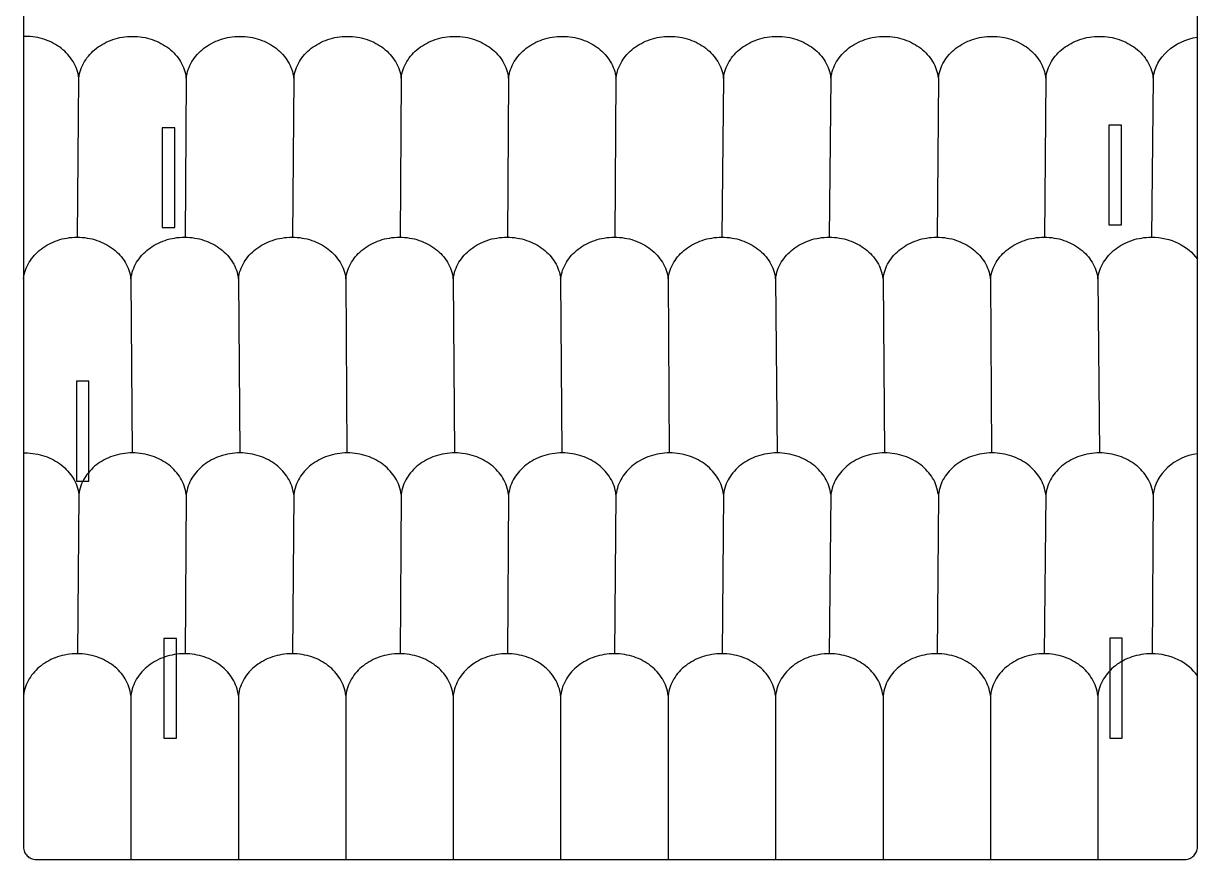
# Model space of a CAD drawing. Extents: x -399 to 499, y -399 to 499.
# Drawn here: x -70.4 to 118, y -83.8 to 50.3 of the extents above; entities that cross this region are included whole.
import ezdxf

# ---------------------------------------------------------------- set-up
doc = ezdxf.new("R2010")
doc.units = 0
doc.layers.add('DEFAULT_LAYER', color=1, linetype='CONTINUOUS')

msp = doc.modelspace()

# ---------------------------------------------------------------- linework, layer by layer
at = {"layer": 'DEFAULT_LAYER'}
for points in [[(-70.4, 52.16), (-70.4, -81.78), (-70.39, -81.98), (-70.36, -82.18), (-70.31, -82.37), (-70.24, -82.55), (-70.16, -82.73), (-70.06, -82.89), (-69.94, -83.05), (-69.81, -83.19), (-69.67, -83.32), (-69.52, -83.43), (-69.35, -83.53), (-69.18, -83.62), (-68.99, -83.69), (-68.8, -83.74), (-68.6, -83.77), (-68.4, -83.78), (115.98, -83.78), (116.19, -83.77), (116.38, -83.74), (116.58, -83.69), (116.76, -83.62), (116.93, -83.53), (117.1, -83.43), (117.25, -83.32), (117.4, -83.19), (117.52, -83.05), (117.64, -82.89), (117.74, -82.73), (117.83, -82.55), (117.89, -82.37), (117.94, -82.18), (117.97, -81.98), (117.98, -81.78), (117.98, -81.78), (117.98, 52.16)], [(-61.71, 16.02), (-61.52, 41.54), (-61.57, 41.89), (-61.65, 42.24), (-61.74, 42.58), (-61.84, 42.92), (-61.97, 43.24), (-62.11, 43.56), (-62.27, 43.88), (-62.44, 44.18), (-62.63, 44.48), (-62.83, 44.77), (-63.05, 45.05), (-63.28, 45.32), (-63.53, 45.58), (-63.79, 45.83), (-64.06, 46.07), (-64.34, 46.3), (-64.64, 46.52), (-64.94, 46.72), (-65.26, 46.92), (-65.59, 47.1), (-65.92, 47.27), (-66.27, 47.43), (-66.62, 47.57), (-66.99, 47.7), (-67.36, 47.82), (-67.74, 47.92), (-68.12, 48.01), (-68.52, 48.08), (-68.91, 48.14), (-69.32, 48.18), (-69.73, 48.21), (-70.14, 48.21), (-70.38, 48.21)], [(-61.52, 41.54), (-61.47, 41.89), (-61.4, 42.24), (-61.31, 42.58), (-61.2, 42.92), (-61.08, 43.24), (-60.93, 43.56), (-60.78, 43.88), (-60.6, 44.18), (-60.41, 44.48), (-60.21, 44.77), (-59.99, 45.05), (-59.76, 45.32), (-59.51, 45.58), (-59.26, 45.83), (-58.98, 46.07), (-58.7, 46.3), (-58.41, 46.52), (-58.1, 46.72), (-57.78, 46.92), (-57.46, 47.1), (-57.12, 47.27), (-56.77, 47.43), (-56.42, 47.57), (-56.05, 47.7), (-55.68, 47.82), (-55.3, 47.92), (-54.92, 48.01), (-54.53, 48.08), (-54.13, 48.14), (-53.72, 48.18), (-53.31, 48.21), (-52.9, 48.21), (-52.49, 48.21), (-52.08, 48.18), (-51.67, 48.14), (-51.28, 48.08), (-50.88, 48.01), (-50.5, 47.92), (-50.12, 47.82), (-49.75, 47.7), (-49.38, 47.57), (-49.03, 47.43), (-48.68, 47.27), (-48.35, 47.1), (-48.02, 46.92), (-47.7, 46.72), (-47.4, 46.52), (-47.1, 46.3), (-46.82, 46.07), (-46.55, 45.83), (-46.29, 45.58), (-46.04, 45.32), (-45.81, 45.05), (-45.59, 44.77), (-45.39, 44.48), (-45.2, 44.18), (-45.03, 43.88), (-44.87, 43.56), (-44.73, 43.24), (-44.6, 42.92), (-44.49, 42.58), (-44.4, 42.24), (-44.33, 41.89), (-44.28, 41.54), (-44.23, 41.89), (-44.16, 42.24), (-44.07, 42.58), (-43.96, 42.92), (-43.83, 43.24), (-43.69, 43.56), (-43.54, 43.88), (-43.36, 44.18), (-43.17, 44.48), (-42.97, 44.77), (-42.75, 45.05), (-42.52, 45.32), (-42.27, 45.58), (-42.01, 45.83), (-41.74, 46.07), (-41.46, 46.3), (-41.16, 46.52), (-40.86, 46.72), (-40.54, 46.92), (-40.21, 47.1), (-39.88, 47.27), (-39.53, 47.43), (-39.18, 47.57), (-38.81, 47.7), (-38.44, 47.82), (-38.06, 47.92), (-37.68, 48.01), (-37.28, 48.08), (-36.89, 48.14), (-36.48, 48.18), (-36.07, 48.21), (-35.66, 48.21), (-35.25, 48.21), (-34.84, 48.18), (-34.43, 48.14), (-34.03, 48.08), (-33.64, 48.01), (-33.26, 47.92), (-32.88, 47.82), (-32.51, 47.7), (-32.14, 47.57), (-31.79, 47.43), (-31.44, 47.27), (-31.1, 47.1), (-30.78, 46.92), (-30.46, 46.72), (-30.15, 46.52), (-29.86, 46.3), (-29.58, 46.07), (-29.3, 45.83), (-29.05, 45.58), (-28.8, 45.32), (-28.57, 45.05), (-28.35, 44.77), (-28.15, 44.48), (-27.96, 44.18), (-27.78, 43.88), (-27.63, 43.56), (-27.49, 43.24), (-27.36, 42.92), (-27.25, 42.58), (-27.16, 42.24), (-27.09, 41.89), (-27.04, 41.54), (-26.99, 41.89), (-26.91, 42.24), (-26.83, 42.58), (-26.72, 42.92), (-26.59, 43.24), (-26.45, 43.56), (-26.29, 43.88), (-26.12, 44.18), (-25.93, 44.48), (-25.73, 44.77), (-25.51, 45.05), (-25.28, 45.32), (-25.03, 45.58), (-24.77, 45.83), (-24.5, 46.07), (-24.22, 46.3), (-23.92, 46.52), (-23.62, 46.72), (-23.3, 46.92), (-22.97, 47.1), (-22.64, 47.27), (-22.29, 47.43), (-21.94, 47.57), (-21.57, 47.7), (-21.2, 47.82), (-20.82, 47.92), (-20.44, 48.01), (-20.04, 48.08), (-19.65, 48.14), (-19.24, 48.18), (-18.83, 48.21), (-18.42, 48.21), (-18.01, 48.21), (-17.6, 48.18), (-17.19, 48.14), (-16.79, 48.08), (-16.4, 48.01), (-16.02, 47.92), (-15.64, 47.82), (-15.27, 47.7), (-14.9, 47.57), (-14.55, 47.43), (-14.2, 47.27), (-13.86, 47.1), (-13.54, 46.92), (-13.22, 46.72), (-12.91, 46.52), (-12.62, 46.3), (-12.34, 46.07), (-12.06, 45.83), (-11.81, 45.58), (-11.56, 45.32), (-11.33, 45.05), (-11.11, 44.77), (-10.91, 44.48), (-10.72, 44.18), (-10.54, 43.88), (-10.39, 43.56), (-10.24, 43.24), (-10.12, 42.92), (-10.01, 42.58), (-9.92, 42.24), (-9.85, 41.89), (-9.8, 41.54), (-9.75, 41.89), (-9.67, 42.24), (-9.58, 42.58), (-9.48, 42.92), (-9.35, 43.24), (-9.21, 43.56), (-9.05, 43.88), (-8.88, 44.18), (-8.69, 44.48), (-8.49, 44.77), (-8.27, 45.05), (-8.04, 45.32), (-7.79, 45.58), (-7.53, 45.83), (-7.26, 46.07), (-6.98, 46.3), (-6.68, 46.52), (-6.38, 46.72), (-6.06, 46.92), (-5.73, 47.1), (-5.4, 47.27), (-5.05, 47.43), (-4.69, 47.57), (-4.33, 47.7), (-3.96, 47.82), (-3.58, 47.92), (-3.2, 48.01), (-2.8, 48.08), (-2.4, 48.14), (-2, 48.18), (-1.59, 48.21), (-1.18, 48.21), (-0.76, 48.21), (-0.36, 48.18), (0.05, 48.14), (0.45, 48.08), (0.84, 48.01), (1.23, 47.92), (1.6, 47.82), (1.98, 47.7), (2.34, 47.57), (2.69, 47.43), (3.04, 47.27), (3.38, 47.1), (3.7, 46.92), (4.02, 46.72), (4.33, 46.52), (4.62, 46.3), (4.91, 46.07), (5.18, 45.83), (5.44, 45.58), (5.68, 45.32), (5.91, 45.05), (6.13, 44.77), (6.34, 44.48), (6.52, 44.18), (6.7, 43.88), (6.85, 43.56), (7, 43.24), (7.12, 42.92), (7.23, 42.58), (7.32, 42.24), (7.39, 41.89), (7.44, 41.54), (7.5, 41.89), (7.57, 42.24), (7.66, 42.58), (7.76, 42.92), (7.89, 43.24), (8.03, 43.56), (8.19, 43.88), (8.36, 44.18), (8.55, 44.48), (8.75, 44.77), (8.97, 45.05), (9.2, 45.32), (9.45, 45.58), (9.71, 45.83), (9.98, 46.07), (10.26, 46.3), (10.56, 46.52), (10.86, 46.72), (11.18, 46.92), (11.51, 47.1), (11.84, 47.27), (12.19, 47.43), (12.55, 47.57), (12.91, 47.7), (13.28, 47.82), (13.66, 47.92), (14.05, 48.01), (14.44, 48.08), (14.84, 48.14), (15.24, 48.18), (15.65, 48.21), (16.06, 48.21), (16.48, 48.21), (16.89, 48.18), (17.29, 48.14), (17.69, 48.08), (18.08, 48.01), (18.47, 47.92), (18.85, 47.82), (19.22, 47.7), (19.58, 47.57), (19.93, 47.43), (20.28, 47.27), (20.62, 47.1), (20.95, 46.92), (21.26, 46.72), (21.57, 46.52), (21.86, 46.3), (22.15, 46.07), (22.42, 45.83), (22.68, 45.58), (22.92, 45.32), (23.15, 45.05), (23.37, 44.77), (23.58, 44.48), (23.76, 44.18), (23.94, 43.88), (24.1, 43.56), (24.24, 43.24), (24.36, 42.92), (24.47, 42.58), (24.56, 42.24), (24.63, 41.89), (24.68, 41.54), (24.74, 41.89), (24.81, 42.24), (24.9, 42.58), (25, 42.92), (25.13, 43.24), (25.27, 43.56), (25.43, 43.88), (25.6, 44.18), (25.79, 44.48), (25.99, 44.77), (26.21, 45.05), (26.44, 45.32), (26.69, 45.58), (26.95, 45.83), (27.22, 46.07), (27.5, 46.3), (27.8, 46.52), (28.1, 46.72), (28.42, 46.92), (28.75, 47.1), (29.09, 47.27), (29.43, 47.43), (29.79, 47.57), (30.15, 47.7), (30.52, 47.82), (30.9, 47.92), (31.29, 48.01), (31.68, 48.08), (32.08, 48.14), (32.48, 48.18), (32.89, 48.21), (33.3, 48.21), (33.72, 48.21), (34.13, 48.18), (34.53, 48.14), (34.93, 48.08), (35.32, 48.01), (35.71, 47.92), (36.09, 47.82), (36.46, 47.7), (36.82, 47.57), (37.18, 47.43), (37.52, 47.27), (37.86, 47.1), (38.19, 46.92), (38.5, 46.72), (38.81, 46.52), (39.1, 46.3), (39.39, 46.07), (39.66, 45.83), (39.92, 45.58), (40.16, 45.32), (40.4, 45.05), (40.61, 44.77), (40.82, 44.48), (41.01, 44.18), (41.18, 43.88), (41.34, 43.56), (41.48, 43.24), (41.6, 42.92), (41.71, 42.58), (41.8, 42.24), (41.87, 41.89), (41.92, 41.54), (41.98, 41.89), (42.05, 42.24), (42.14, 42.58), (42.25, 42.92), (42.37, 43.24), (42.51, 43.56), (42.67, 43.88), (42.84, 44.18), (43.03, 44.48), (43.24, 44.77), (43.45, 45.05), (43.69, 45.32), (43.93, 45.58), (44.19, 45.83), (44.46, 46.07), (44.74, 46.3), (45.04, 46.52), (45.35, 46.72), (45.66, 46.92), (45.99, 47.1), (46.33, 47.27), (46.67, 47.43), (47.03, 47.57), (47.39, 47.7), (47.76, 47.82), (48.14, 47.92), (48.53, 48.01), (48.92, 48.08), (49.32, 48.14), (49.72, 48.18), (50.13, 48.21), (50.54, 48.21), (50.96, 48.21), (51.37, 48.18), (51.77, 48.14), (52.17, 48.08), (52.56, 48.01), (52.95, 47.92), (53.33, 47.82), (53.7, 47.7), (54.06, 47.57), (54.42, 47.43), (54.76, 47.27), (55.1, 47.1), (55.43, 46.92), (55.74, 46.72), (56.05, 46.52), (56.34, 46.3), (56.63, 46.07), (56.9, 45.83), (57.16, 45.58), (57.4, 45.32), (57.64, 45.05), (57.85, 44.77), (58.06, 44.48), (58.25, 44.18), (58.42, 43.88), (58.58, 43.56), (58.72, 43.24), (58.84, 42.92), (58.95, 42.58), (59.04, 42.24), (59.11, 41.89), (59.17, 41.54), (59.22, 41.89), (59.29, 42.24), (59.38, 42.58), (59.49, 42.92), (59.61, 43.24), (59.75, 43.56), (59.91, 43.88), (60.08, 44.18), (60.27, 44.48), (60.48, 44.77), (60.69, 45.05), (60.93, 45.32), (61.17, 45.58), (61.43, 45.83), (61.7, 46.07), (61.99, 46.3), (62.28, 46.52), (62.59, 46.72), (62.9, 46.92), (63.23, 47.1), (63.57, 47.27), (63.91, 47.43), (64.27, 47.57), (64.63, 47.7), (65, 47.82), (65.38, 47.92), (65.77, 48.01), (66.16, 48.08), (66.56, 48.14), (66.96, 48.18), (67.37, 48.21), (67.79, 48.21), (68.2, 48.21), (68.61, 48.18), (69.01, 48.14), (69.41, 48.08), (69.8, 48.01), (70.19, 47.92), (70.57, 47.82), (70.94, 47.7), (71.3, 47.57), (71.66, 47.43), (72, 47.27), (72.34, 47.1), (72.67, 46.92), (72.98, 46.72), (73.29, 46.52), (73.59, 46.3), (73.87, 46.07), (74.14, 45.83), (74.4, 45.58), (74.64, 45.32), (74.88, 45.05), (75.09, 44.77), (75.3, 44.48), (75.49, 44.18), (75.66, 43.88), (75.82, 43.56), (75.96, 43.24), (76.08, 42.92), (76.19, 42.58), (76.28, 42.24), (76.35, 41.89), (76.41, 41.54), (76.46, 41.89), (76.53, 42.24), (76.62, 42.58), (76.73, 42.92), (76.85, 43.24), (76.99, 43.56), (77.15, 43.88), (77.32, 44.18), (77.51, 44.48), (77.72, 44.77), (77.94, 45.05), (78.17, 45.32), (78.41, 45.58), (78.67, 45.83), (78.94, 46.07), (79.23, 46.3), (79.52, 46.52), (79.83, 46.72), (80.14, 46.92), (80.47, 47.1), (80.81, 47.27), (81.15, 47.43), (81.51, 47.57), (81.87, 47.7), (82.24, 47.82), (82.62, 47.92), (83.01, 48.01), (83.4, 48.08), (83.8, 48.14), (84.2, 48.18), (84.61, 48.21), (85.03, 48.21), (85.44, 48.21), (85.85, 48.18), (86.25, 48.14), (86.65, 48.08), (87.04, 48.01), (87.43, 47.92), (87.81, 47.82), (88.18, 47.7), (88.54, 47.57), (88.9, 47.43), (89.24, 47.27), (89.58, 47.1), (89.91, 46.92), (90.23, 46.72), (90.53, 46.52), (90.83, 46.3), (91.11, 46.07), (91.38, 45.83), (91.64, 45.58), (91.89, 45.32), (92.12, 45.05), (92.34, 44.77), (92.54, 44.48), (92.73, 44.18), (92.9, 43.88), (93.06, 43.56), (93.2, 43.24), (93.33, 42.92), (93.43, 42.58), (93.52, 42.24), (93.59, 41.89), (93.65, 41.54), (93.7, 41.89), (93.77, 42.24), (93.86, 42.58), (93.97, 42.92), (94.09, 43.24), (94.23, 43.56), (94.39, 43.88), (94.57, 44.18), (94.75, 44.48), (94.96, 44.77), (95.18, 45.05), (95.41, 45.32), (95.65, 45.58), (95.91, 45.83), (96.18, 46.07), (96.47, 46.3), (96.76, 46.52), (97.07, 46.72), (97.39, 46.92), (97.71, 47.1), (98.05, 47.27), (98.4, 47.43), (98.75, 47.57), (99.11, 47.7), (99.49, 47.82), (99.86, 47.92), (100.25, 48.01), (100.64, 48.08), (101.04, 48.14), (101.44, 48.18), (101.85, 48.21), (102.27, 48.21), (102.68, 48.21), (103.09, 48.18), (103.49, 48.14), (103.89, 48.08), (104.29, 48.01), (104.67, 47.92), (105.05, 47.82), (105.42, 47.7), (105.78, 47.57), (106.14, 47.43), (106.49, 47.27), (106.82, 47.1), (107.15, 46.92), (107.47, 46.72), (107.77, 46.52), (108.07, 46.3), (108.35, 46.07), (108.62, 45.83), (108.88, 45.58), (109.13, 45.32), (109.36, 45.05), (109.58, 44.77), (109.78, 44.48), (109.97, 44.18), (110.14, 43.88), (110.3, 43.56), (110.44, 43.24), (110.57, 42.92), (110.67, 42.58), (110.76, 42.24), (110.84, 41.89), (110.89, 41.54), (110.93, 41.85), (110.99, 42.16), (111.16, 42.76), (111.37, 43.34), (111.64, 43.9), (111.96, 44.43), (112.33, 44.94), (112.74, 45.41), (113.19, 45.86), (113.68, 46.28), (114.2, 46.66), (114.76, 47), (115.36, 47.3), (115.98, 47.57), (116.62, 47.79), (117.29, 47.97), (117.98, 48.1)], [(-44.28, 41.54), (-44.47, 16.02)], [(-27.04, 41.54), (-27.22, 16.02)], [(-9.8, 41.54), (-9.98, 16.02)], [(7.44, 41.54), (7.26, 16.02)], [(24.68, 41.54), (24.5, 16.02)], [(41.92, 41.54), (41.66, 16.02)], [(59.17, 41.54), (58.91, 16.02)], [(76.41, 41.54), (76.22, 16.02)], [(93.65, 41.54), (93.46, 16.02)], [(110.89, 41.54), (110.63, 16.02)], [(-70.4, 9.34), (-70.35, 9.7), (-70.28, 10.04), (-70.19, 10.38), (-70.08, 10.72), (-69.96, 11.05), (-69.81, 11.37), (-69.66, 11.68), (-69.48, 11.99), (-69.29, 12.28), (-69.09, 12.57), (-68.87, 12.85), (-68.64, 13.12), (-68.39, 13.38), (-68.14, 13.63), (-67.86, 13.87), (-67.58, 14.1), (-67.29, 14.32), (-66.98, 14.53), (-66.66, 14.72), (-66.34, 14.9), (-66, 15.07), (-65.65, 15.23), (-65.3, 15.38), (-64.93, 15.51), (-64.56, 15.62), (-64.18, 15.73), (-63.8, 15.81), (-63.41, 15.88), (-63.01, 15.94), (-62.6, 15.98), (-62.19, 16.01), (-61.78, 16.02), (-61.37, 16.01), (-60.96, 15.98), (-60.55, 15.94), (-60.16, 15.88), (-59.76, 15.81), (-59.38, 15.73), (-59, 15.62), (-58.63, 15.51), (-58.26, 15.38), (-57.91, 15.23), (-57.56, 15.07), (-57.23, 14.9), (-56.9, 14.72), (-56.58, 14.53), (-56.28, 14.32), (-55.98, 14.1), (-55.7, 13.87), (-55.43, 13.63), (-55.17, 13.38), (-54.92, 13.12), (-54.69, 12.85), (-54.47, 12.57), (-54.27, 12.28), (-54.08, 11.99), (-53.91, 11.68), (-53.75, 11.37), (-53.61, 11.05), (-53.48, 10.72), (-53.37, 10.38), (-53.28, 10.04), (-53.21, 9.7), (-53.16, 9.34), (-53.11, 9.7), (-53.04, 10.04), (-52.95, 10.38), (-52.84, 10.72), (-52.71, 11.05), (-52.57, 11.37), (-52.42, 11.68), (-52.24, 11.99), (-52.05, 12.28), (-51.85, 12.57), (-51.63, 12.85), (-51.4, 13.12), (-51.15, 13.38), (-50.89, 13.63), (-50.62, 13.87), (-50.34, 14.1), (-50.04, 14.32), (-49.74, 14.53), (-49.42, 14.72), (-49.09, 14.9), (-48.76, 15.07), (-48.41, 15.23), (-48.06, 15.38), (-47.69, 15.51), (-47.32, 15.62), (-46.94, 15.73), (-46.56, 15.81), (-46.16, 15.88), (-45.77, 15.94), (-45.36, 15.98), (-44.95, 16.01), (-44.54, 16.02), (-44.13, 16.01), (-43.72, 15.98), (-43.31, 15.94), (-42.91, 15.88), (-42.52, 15.81), (-42.14, 15.73), (-41.76, 15.62), (-41.39, 15.51), (-41.02, 15.38), (-40.67, 15.23), (-40.32, 15.07), (-39.98, 14.9), (-39.66, 14.72), (-39.34, 14.53), (-39.03, 14.32), (-38.74, 14.1), (-38.46, 13.87), (-38.18, 13.63), (-37.93, 13.38), (-37.68, 13.12), (-37.45, 12.85), (-37.23, 12.57), (-37.03, 12.28), (-36.84, 11.99), (-36.66, 11.68), (-36.51, 11.37), (-36.37, 11.05), (-36.24, 10.72), (-36.13, 10.38), (-36.04, 10.04), (-35.97, 9.7), (-35.92, 9.34), (-35.87, 9.7), (-35.79, 10.04), (-35.71, 10.38), (-35.6, 10.72), (-35.47, 11.05), (-35.33, 11.37), (-35.17, 11.68), (-35, 11.99), (-34.81, 12.28), (-34.61, 12.57), (-34.39, 12.85), (-34.16, 13.12), (-33.91, 13.38), (-33.65, 13.63), (-33.38, 13.87), (-33.1, 14.1), (-32.8, 14.32), (-32.5, 14.53), (-32.18, 14.72), (-31.85, 14.9), (-31.52, 15.07), (-31.17, 15.23), (-30.82, 15.38), (-30.45, 15.51), (-30.08, 15.62), (-29.7, 15.73), (-29.32, 15.81), (-28.92, 15.88), (-28.53, 15.94), (-28.12, 15.98), (-27.71, 16.01), (-27.3, 16.02), (-26.89, 16.01), (-26.48, 15.98), (-26.07, 15.94), (-25.67, 15.88), (-25.28, 15.81), (-24.9, 15.73), (-24.52, 15.62), (-24.15, 15.51), (-23.78, 15.38), (-23.43, 15.23), (-23.08, 15.07), (-22.74, 14.9), (-22.42, 14.72), (-22.1, 14.53), (-21.79, 14.32), (-21.5, 14.1), (-21.22, 13.87), (-20.94, 13.63), (-20.69, 13.38), (-20.44, 13.12), (-20.21, 12.85), (-19.99, 12.57), (-19.79, 12.28), (-19.6, 11.99), (-19.42, 11.68), (-19.27, 11.37), (-19.12, 11.05), (-19, 10.72), (-18.89, 10.38), (-18.8, 10.04), (-18.73, 9.7), (-18.68, 9.34), (-18.63, 9.7), (-18.55, 10.04), (-18.46, 10.38), (-18.36, 10.72), (-18.23, 11.05), (-18.09, 11.37), (-17.93, 11.68), (-17.76, 11.99), (-17.57, 12.28), (-17.37, 12.57), (-17.15, 12.85), (-16.92, 13.12), (-16.67, 13.38), (-16.41, 13.63), (-16.14, 13.87), (-15.86, 14.1), (-15.56, 14.32), (-15.26, 14.53), (-14.94, 14.72), (-14.61, 14.9), (-14.28, 15.07), (-13.93, 15.23), (-13.57, 15.38), (-13.21, 15.51), (-12.84, 15.62), (-12.46, 15.73), (-12.08, 15.81), (-11.68, 15.88), (-11.28, 15.94), (-10.88, 15.98), (-10.47, 16.01), (-10.06, 16.02), (-9.64, 16.01), (-9.24, 15.98), (-8.83, 15.94), (-8.43, 15.88), (-8.04, 15.81), (-7.65, 15.73), (-7.28, 15.62), (-6.9, 15.51), (-6.54, 15.38), (-6.19, 15.23), (-5.84, 15.07), (-5.5, 14.9), (-5.18, 14.72), (-4.86, 14.53), (-4.55, 14.32), (-4.26, 14.1), (-3.97, 13.87), (-3.7, 13.63), (-3.44, 13.38), (-3.2, 13.12), (-2.97, 12.85), (-2.75, 12.57), (-2.54, 12.28), (-2.36, 11.99), (-2.18, 11.68), (-2.03, 11.37), (-1.88, 11.05), (-1.76, 10.72), (-1.65, 10.38), (-1.56, 10.04), (-1.49, 9.7), (-1.44, 9.34), (-1.38, 9.7), (-1.31, 10.04), (-1.22, 10.38), (-1.12, 10.72), (-0.99, 11.05), (-0.85, 11.37), (-0.69, 11.68), (-0.52, 11.99), (-0.33, 12.28), (-0.13, 12.57), (0.09, 12.85), (0.32, 13.12), (0.57, 13.38), (0.83, 13.63), (1.1, 13.87), (1.38, 14.1), (1.68, 14.32), (1.98, 14.53), (2.3, 14.72), (2.63, 14.9), (2.96, 15.07), (3.31, 15.23), (3.67, 15.38), (4.03, 15.51), (4.4, 15.62), (4.78, 15.73), (5.17, 15.81), (5.56, 15.88), (5.96, 15.94), (6.36, 15.98), (6.77, 16.01), (7.18, 16.02), (7.6, 16.01), (8.01, 15.98), (8.41, 15.94), (8.81, 15.88), (9.2, 15.81), (9.59, 15.73), (9.97, 15.62), (10.34, 15.51), (10.7, 15.38), (11.05, 15.23), (11.4, 15.07), (11.74, 14.9), (12.07, 14.72), (12.38, 14.53), (12.69, 14.32), (12.98, 14.1), (13.27, 13.87), (13.54, 13.63), (13.8, 13.38), (14.04, 13.12), (14.27, 12.85), (14.49, 12.57), (14.7, 12.28), (14.88, 11.99), (15.06, 11.68), (15.22, 11.37), (15.36, 11.05), (15.48, 10.72), (15.59, 10.38), (15.68, 10.04), (15.75, 9.7), (15.8, 9.34), (15.86, 9.7), (15.93, 10.04), (16.02, 10.38), (16.12, 10.72), (16.25, 11.05), (16.39, 11.37), (16.55, 11.68), (16.72, 11.99), (16.91, 12.28), (17.11, 12.57), (17.33, 12.85), (17.56, 13.12), (17.81, 13.38), (18.07, 13.63), (18.34, 13.87), (18.62, 14.1), (18.92, 14.32), (19.22, 14.53), (19.54, 14.72), (19.87, 14.9), (20.21, 15.07), (20.55, 15.23), (20.91, 15.38), (21.27, 15.51), (21.64, 15.62), (22.02, 15.73), (22.41, 15.81), (22.8, 15.88), (23.2, 15.94), (23.6, 15.98), (24.01, 16.01), (24.42, 16.02), (24.84, 16.01), (25.25, 15.98), (25.65, 15.94), (26.05, 15.88), (26.44, 15.81), (26.83, 15.73), (27.21, 15.62), (27.58, 15.51), (27.94, 15.38), (28.3, 15.23), (28.64, 15.07), (28.98, 14.9), (29.31, 14.72), (29.62, 14.53), (29.93, 14.32), (30.22, 14.1), (30.51, 13.87), (30.78, 13.63), (31.04, 13.38), (31.28, 13.12), (31.52, 12.85), (31.73, 12.57), (31.94, 12.28), (32.13, 11.99), (32.3, 11.68), (32.46, 11.37), (32.6, 11.05), (32.72, 10.72), (32.83, 10.38), (32.92, 10.04), (32.99, 9.7), (33.04, 9.34), (33.1, 9.7), (33.17, 10.04), (33.26, 10.38), (33.37, 10.72), (33.49, 11.05), (33.63, 11.37), (33.79, 11.68), (33.96, 11.99), (34.15, 12.28), (34.36, 12.57), (34.57, 12.85), (34.81, 13.12), (35.05, 13.38), (35.31, 13.63), (35.58, 13.87), (35.86, 14.1), (36.16, 14.32), (36.47, 14.53), (36.78, 14.72), (37.11, 14.9), (37.45, 15.07), (37.79, 15.23), (38.15, 15.38), (38.51, 15.51), (38.88, 15.62), (39.26, 15.73), (39.65, 15.81), (40.04, 15.88), (40.44, 15.94), (40.84, 15.98), (41.25, 16.01), (41.66, 16.02), (42.08, 16.01), (42.49, 15.98), (42.89, 15.94), (43.29, 15.88), (43.68, 15.81), (44.07, 15.73), (44.45, 15.62), (44.82, 15.51), (45.18, 15.38), (45.54, 15.23), (45.88, 15.07), (46.22, 14.9), (46.55, 14.72), (46.86, 14.53), (47.17, 14.32), (47.46, 14.1), (47.75, 13.87), (48.02, 13.63), (48.28, 13.38), (48.52, 13.12), (48.76, 12.85), (48.97, 12.57), (49.18, 12.28), (49.37, 11.99), (49.54, 11.68), (49.7, 11.37), (49.84, 11.05), (49.96, 10.72), (50.07, 10.38), (50.16, 10.04), (50.23, 9.7), (50.29, 9.34), (50.34, 9.7), (50.41, 10.04), (50.5, 10.38), (50.61, 10.72), (50.73, 11.05), (50.87, 11.37), (51.03, 11.68), (51.2, 11.99), (51.39, 12.28), (51.6, 12.57), (51.81, 12.85), (52.05, 13.12), (52.29, 13.38), (52.55, 13.63), (52.82, 13.87), (53.11, 14.1), (53.4, 14.32), (53.71, 14.53), (54.02, 14.72), (54.35, 14.9), (54.69, 15.07), (55.03, 15.23), (55.39, 15.38), (55.75, 15.51), (56.12, 15.62), (56.5, 15.73), (56.89, 15.81), (57.28, 15.88), (57.68, 15.94), (58.08, 15.98), (58.49, 16.01), (58.91, 16.02), (59.32, 16.01), (59.73, 15.98), (60.13, 15.94), (60.53, 15.88), (60.92, 15.81), (61.31, 15.73), (61.69, 15.62), (62.06, 15.51), (62.42, 15.38), (62.78, 15.23), (63.12, 15.07), (63.46, 14.9), (63.79, 14.72), (64.1, 14.53), (64.41, 14.32), (64.71, 14.1), (64.99, 13.87), (65.26, 13.63), (65.52, 13.38), (65.76, 13.12), (66, 12.85), (66.21, 12.57), (66.42, 12.28), (66.61, 11.99), (66.78, 11.68), (66.94, 11.37), (67.08, 11.05), (67.2, 10.72), (67.31, 10.38), (67.4, 10.04), (67.47, 9.7), (67.53, 9.34), (67.58, 9.7), (67.65, 10.04), (67.74, 10.38), (67.85, 10.72), (67.97, 11.05), (68.11, 11.37), (68.27, 11.68), (68.44, 11.99), (68.63, 12.28), (68.84, 12.57), (69.06, 12.85), (69.29, 13.12), (69.53, 13.38), (69.79, 13.63), (70.06, 13.87), (70.35, 14.1), (70.64, 14.32), (70.95, 14.53), (71.26, 14.72), (71.59, 14.9), (71.93, 15.07), (72.27, 15.23), (72.63, 15.38), (72.99, 15.51), (73.36, 15.62), (73.74, 15.73), (74.13, 15.81), (74.52, 15.88), (74.92, 15.94), (75.32, 15.98), (75.73, 16.01), (76.15, 16.02), (76.56, 16.01), (76.97, 15.98), (77.37, 15.94), (77.77, 15.88), (78.16, 15.81), (78.55, 15.73), (78.93, 15.62), (79.3, 15.51), (79.66, 15.38), (80.02, 15.23), (80.36, 15.07), (80.7, 14.9), (81.03, 14.72), (81.35, 14.53), (81.65, 14.32), (81.95, 14.1), (82.23, 13.87), (82.5, 13.63), (82.76, 13.38), (83.01, 13.12), (83.24, 12.85), (83.46, 12.57), (83.66, 12.28), (83.85, 11.99), (84.02, 11.68), (84.18, 11.37), (84.32, 11.05), (84.45, 10.72), (84.55, 10.38), (84.64, 10.04), (84.71, 9.7), (84.77, 9.34), (84.82, 9.7), (84.89, 10.04), (84.98, 10.38), (85.09, 10.72), (85.21, 11.05), (85.35, 11.37), (85.51, 11.68), (85.69, 11.99), (85.87, 12.28), (86.08, 12.57), (86.3, 12.85), (86.53, 13.12), (86.77, 13.38), (87.03, 13.63), (87.3, 13.87), (87.59, 14.1), (87.88, 14.32), (88.19, 14.53), (88.51, 14.72), (88.83, 14.9), (89.17, 15.07), (89.52, 15.23), (89.87, 15.38), (90.23, 15.51), (90.61, 15.62), (90.98, 15.73), (91.37, 15.81), (91.76, 15.88), (92.16, 15.94), (92.56, 15.98), (92.97, 16.01), (93.39, 16.02), (93.8, 16.01), (94.21, 15.98), (94.61, 15.94), (95.01, 15.88), (95.41, 15.81), (95.79, 15.73), (96.17, 15.62), (96.54, 15.51), (96.9, 15.38), (97.26, 15.23), (97.61, 15.07), (97.94, 14.9), (98.27, 14.72), (98.59, 14.53), (98.89, 14.32), (99.19, 14.1), (99.47, 13.87), (99.74, 13.63), (100, 13.38), (100.25, 13.12), (100.48, 12.85), (100.7, 12.57), (100.9, 12.28), (101.09, 11.99), (101.26, 11.68), (101.42, 11.37), (101.56, 11.05), (101.69, 10.72), (101.79, 10.38), (101.88, 10.04), (101.96, 9.7), (102.01, 9.34), (102.06, 9.7), (102.13, 10.04), (102.22, 10.38), (102.33, 10.72), (102.45, 11.05), (102.6, 11.37), (102.75, 11.68), (102.93, 11.99), (103.12, 12.28), (103.32, 12.57), (103.54, 12.85), (103.77, 13.12), (104.01, 13.38), (104.27, 13.63), (104.54, 13.87), (104.83, 14.1), (105.12, 14.32), (105.43, 14.53), (105.75, 14.72), (106.07, 14.9), (106.41, 15.07), (106.76, 15.23), (107.11, 15.38), (107.47, 15.51), (107.85, 15.62), (108.23, 15.73), (108.61, 15.81), (109, 15.88), (109.4, 15.94), (109.81, 15.98), (110.21, 16.01), (110.63, 16.02), (111.2, 16), (111.77, 15.95), (112.32, 15.87), (112.87, 15.76), (113.4, 15.63), (113.91, 15.46), (114.41, 15.27), (114.89, 15.05), (115.36, 14.81), (115.8, 14.54), (116.23, 14.25), (116.63, 13.94), (117.01, 13.61), (117.37, 13.25), (117.69, 12.88), (118, 12.49)], [(-53.16, 9.34), (-52.97, -18.59)], [(-35.92, 9.34), (-35.66, -18.59)], [(-18.68, 9.34), (-18.49, -18.59)], [(-1.44, 9.34), (-1.25, -18.59)], [(15.8, 9.34), (15.99, -18.59)], [(33.04, 9.34), (33.23, -18.59)], [(50.29, 9.34), (50.54, -18.59)], [(67.53, 9.34), (67.79, -18.59)], [(84.77, 9.34), (84.96, -18.59)], [(102.01, 9.34), (102.27, -18.59)], [(-70.38, -18.59), (-70.14, -18.59), (-69.73, -18.59), (-69.32, -18.62), (-68.91, -18.66), (-68.52, -18.72), (-68.12, -18.79), (-67.74, -18.88), (-67.36, -18.98), (-66.99, -19.1), (-66.62, -19.23), (-66.27, -19.37), (-65.92, -19.53), (-65.59, -19.7), (-65.26, -19.88), (-64.94, -20.08), (-64.64, -20.28), (-64.34, -20.5), (-64.06, -20.73), (-63.79, -20.97), (-63.53, -21.22), (-63.28, -21.48), (-63.05, -21.75), (-62.83, -22.03), (-62.63, -22.32), (-62.44, -22.62), (-62.27, -22.92), (-62.11, -23.24), (-61.97, -23.56), (-61.84, -23.88), (-61.74, -24.22), (-61.65, -24.56), (-61.57, -24.91), (-61.52, -25.26)], [(117.98, -18.7), (117.29, -18.83), (116.62, -19.01), (115.98, -19.23), (115.36, -19.5), (114.76, -19.8), (114.2, -20.14), (113.68, -20.52), (113.19, -20.94), (112.74, -21.39), (112.33, -21.86), (111.96, -22.37), (111.64, -22.9), (111.37, -23.46), (111.16, -24.04), (110.99, -24.64), (110.93, -24.95), (110.89, -25.26), (110.84, -24.91), (110.76, -24.56), (110.67, -24.22), (110.57, -23.88), (110.44, -23.56), (110.3, -23.24), (110.14, -22.92), (109.97, -22.62), (109.78, -22.32), (109.58, -22.03), (109.36, -21.75), (109.13, -21.48), (108.88, -21.22), (108.62, -20.97), (108.35, -20.73), (108.07, -20.5), (107.77, -20.28), (107.47, -20.08), (107.15, -19.88), (106.82, -19.7), (106.49, -19.53), (106.14, -19.37), (105.78, -19.23), (105.42, -19.1), (105.05, -18.98), (104.67, -18.88), (104.29, -18.79), (103.89, -18.72), (103.49, -18.66), (103.09, -18.62), (102.68, -18.59), (102.27, -18.59), (101.85, -18.59), (101.44, -18.62), (101.04, -18.66), (100.64, -18.72), (100.25, -18.79), (99.86, -18.88), (99.49, -18.98), (99.11, -19.1), (98.75, -19.23), (98.4, -19.37), (98.05, -19.53), (97.71, -19.7), (97.39, -19.88), (97.07, -20.08), (96.76, -20.28), (96.47, -20.5), (96.18, -20.73), (95.91, -20.97), (95.65, -21.22), (95.41, -21.48), (95.18, -21.75), (94.96, -22.03), (94.75, -22.32), (94.57, -22.62), (94.39, -22.92), (94.23, -23.24), (94.09, -23.56), (93.97, -23.88), (93.86, -24.22), (93.77, -24.56), (93.7, -24.91), (93.65, -25.26), (93.59, -24.91), (93.52, -24.56), (93.43, -24.22), (93.33, -23.88), (93.2, -23.56), (93.06, -23.24), (92.9, -22.92), (92.73, -22.62), (92.54, -22.32), (92.34, -22.03), (92.12, -21.75), (91.89, -21.48), (91.64, -21.22), (91.38, -20.97), (91.11, -20.73), (90.83, -20.5), (90.53, -20.28), (90.23, -20.08), (89.91, -19.88), (89.58, -19.7), (89.24, -19.53), (88.9, -19.37), (88.54, -19.23), (88.18, -19.1), (87.81, -18.98), (87.43, -18.88), (87.04, -18.79), (86.65, -18.72), (86.25, -18.66), (85.85, -18.62), (85.44, -18.59), (85.03, -18.59), (84.61, -18.59), (84.2, -18.62), (83.8, -18.66), (83.4, -18.72), (83.01, -18.79), (82.62, -18.88), (82.24, -18.98), (81.87, -19.1), (81.51, -19.23), (81.15, -19.37), (80.81, -19.53), (80.47, -19.7), (80.14, -19.88), (79.83, -20.08), (79.52, -20.28), (79.23, -20.5), (78.94, -20.73), (78.67, -20.97), (78.41, -21.22), (78.17, -21.48), (77.94, -21.75), (77.72, -22.03), (77.51, -22.32), (77.32, -22.62), (77.15, -22.92), (76.99, -23.24), (76.85, -23.56), (76.73, -23.88), (76.62, -24.22), (76.53, -24.56), (76.46, -24.91), (76.41, -25.26), (76.35, -24.91), (76.28, -24.56), (76.19, -24.22), (76.08, -23.88), (75.96, -23.56), (75.82, -23.24), (75.66, -22.92), (75.49, -22.62), (75.3, -22.32), (75.09, -22.03), (74.88, -21.75), (74.64, -21.48), (74.4, -21.22), (74.14, -20.97), (73.87, -20.73), (73.59, -20.5), (73.29, -20.28), (72.98, -20.08), (72.67, -19.88), (72.34, -19.7), (72, -19.53), (71.66, -19.37), (71.3, -19.23), (70.94, -19.1), (70.57, -18.98), (70.19, -18.88), (69.8, -18.79), (69.41, -18.72), (69.01, -18.66), (68.61, -18.62), (68.2, -18.59), (67.79, -18.59), (67.37, -18.59), (66.96, -18.62), (66.56, -18.66), (66.16, -18.72), (65.77, -18.79), (65.38, -18.88), (65, -18.98), (64.63, -19.1), (64.27, -19.23), (63.91, -19.37), (63.57, -19.53), (63.23, -19.7), (62.9, -19.88), (62.59, -20.08), (62.28, -20.28), (61.99, -20.5), (61.7, -20.73), (61.43, -20.97), (61.17, -21.22), (60.93, -21.48), (60.69, -21.75), (60.48, -22.03), (60.27, -22.32), (60.08, -22.62), (59.91, -22.92), (59.75, -23.24), (59.61, -23.56), (59.49, -23.88), (59.38, -24.22), (59.29, -24.56), (59.22, -24.91), (59.17, -25.26), (59.11, -24.91), (59.04, -24.56), (58.95, -24.22), (58.84, -23.88), (58.72, -23.56), (58.58, -23.24), (58.42, -22.92), (58.25, -22.62), (58.06, -22.32), (57.85, -22.03), (57.64, -21.75), (57.4, -21.48), (57.16, -21.22), (56.9, -20.97), (56.63, -20.73), (56.34, -20.5), (56.05, -20.28), (55.74, -20.08), (55.43, -19.88), (55.1, -19.7), (54.76, -19.53), (54.42, -19.37), (54.06, -19.23), (53.7, -19.1), (53.33, -18.98), (52.95, -18.88), (52.56, -18.79), (52.17, -18.72), (51.77, -18.66), (51.37, -18.62), (50.96, -18.59), (50.54, -18.59), (50.13, -18.59), (49.72, -18.62), (49.32, -18.66), (48.92, -18.72), (48.53, -18.79), (48.14, -18.88), (47.76, -18.98), (47.39, -19.1), (47.03, -19.23), (46.67, -19.37), (46.33, -19.53), (45.99, -19.7), (45.66, -19.88), (45.35, -20.08), (45.04, -20.28), (44.74, -20.5), (44.46, -20.73), (44.19, -20.97), (43.93, -21.22), (43.69, -21.48), (43.45, -21.75), (43.24, -22.03), (43.03, -22.32), (42.84, -22.62), (42.67, -22.92), (42.51, -23.24), (42.37, -23.56), (42.25, -23.88), (42.14, -24.22), (42.05, -24.56), (41.98, -24.91), (41.92, -25.26), (41.87, -24.91), (41.8, -24.56), (41.71, -24.22), (41.6, -23.88), (41.48, -23.56), (41.34, -23.24), (41.18, -22.92), (41.01, -22.62), (40.82, -22.32), (40.61, -22.03), (40.4, -21.75), (40.16, -21.48), (39.92, -21.22), (39.66, -20.97), (39.39, -20.73), (39.1, -20.5), (38.81, -20.28), (38.5, -20.08), (38.19, -19.88), (37.86, -19.7), (37.52, -19.53), (37.18, -19.37), (36.82, -19.23), (36.46, -19.1), (36.09, -18.98), (35.71, -18.88), (35.32, -18.79), (34.93, -18.72), (34.53, -18.66), (34.13, -18.62), (33.72, -18.59), (33.3, -18.59), (32.89, -18.59), (32.48, -18.62), (32.08, -18.66), (31.68, -18.72), (31.29, -18.79), (30.9, -18.88), (30.52, -18.98), (30.15, -19.1), (29.79, -19.23), (29.43, -19.37), (29.09, -19.53), (28.75, -19.7), (28.42, -19.88), (28.1, -20.08), (27.8, -20.28), (27.5, -20.5), (27.22, -20.73), (26.95, -20.97), (26.69, -21.22), (26.44, -21.48), (26.21, -21.75), (25.99, -22.03), (25.79, -22.32), (25.6, -22.62), (25.43, -22.92), (25.27, -23.24), (25.13, -23.56), (25, -23.88), (24.9, -24.22), (24.81, -24.56), (24.74, -24.91), (24.68, -25.26), (24.63, -24.91), (24.56, -24.56), (24.47, -24.22), (24.36, -23.88), (24.24, -23.56), (24.1, -23.24), (23.94, -22.92), (23.76, -22.62), (23.58, -22.32), (23.37, -22.03), (23.15, -21.75), (22.92, -21.48), (22.68, -21.22), (22.42, -20.97), (22.15, -20.73), (21.86, -20.5), (21.57, -20.28), (21.26, -20.08), (20.95, -19.88), (20.62, -19.7), (20.28, -19.53), (19.93, -19.37), (19.58, -19.23), (19.22, -19.1), (18.85, -18.98), (18.47, -18.88), (18.08, -18.79), (17.69, -18.72), (17.29, -18.66), (16.89, -18.62), (16.48, -18.59), (16.06, -18.59), (15.65, -18.59), (15.24, -18.62), (14.84, -18.66), (14.44, -18.72), (14.05, -18.79), (13.66, -18.88), (13.28, -18.98), (12.91, -19.1), (12.55, -19.23), (12.19, -19.37), (11.84, -19.53), (11.51, -19.7), (11.18, -19.88), (10.86, -20.08), (10.56, -20.28), (10.26, -20.5), (9.98, -20.73), (9.71, -20.97), (9.45, -21.22), (9.2, -21.48), (8.97, -21.75), (8.75, -22.03), (8.55, -22.32), (8.36, -22.62), (8.19, -22.92), (8.03, -23.24), (7.89, -23.56), (7.76, -23.88), (7.66, -24.22), (7.57, -24.56), (7.5, -24.91), (7.44, -25.26), (7.39, -24.91), (7.32, -24.56), (7.23, -24.22), (7.12, -23.88), (7, -23.56), (6.85, -23.24), (6.7, -22.92), (6.52, -22.62), (6.34, -22.32), (6.13, -22.03), (5.91, -21.75), (5.68, -21.48), (5.44, -21.22), (5.18, -20.97), (4.91, -20.73), (4.62, -20.5), (4.33, -20.28), (4.02, -20.08), (3.7, -19.88), (3.38, -19.7), (3.04, -19.53), (2.69, -19.37), (2.34, -19.23), (1.98, -19.1), (1.6, -18.98), (1.23, -18.88), (0.84, -18.79), (0.45, -18.72), (0.05, -18.66), (-0.36, -18.62), (-0.76, -18.59), (-1.18, -18.59), (-1.59, -18.59), (-2, -18.62), (-2.4, -18.66), (-2.8, -18.72), (-3.2, -18.79), (-3.58, -18.88), (-3.96, -18.98), (-4.33, -19.1), (-4.69, -19.23), (-5.05, -19.37), (-5.4, -19.53), (-5.73, -19.7), (-6.06, -19.88), (-6.38, -20.08), (-6.68, -20.28), (-6.98, -20.5), (-7.26, -20.73), (-7.53, -20.97), (-7.79, -21.22), (-8.04, -21.48), (-8.27, -21.75), (-8.49, -22.03), (-8.69, -22.32), (-8.88, -22.62), (-9.05, -22.92), (-9.21, -23.24), (-9.35, -23.56), (-9.48, -23.88), (-9.58, -24.22), (-9.67, -24.56), (-9.75, -24.91), (-9.8, -25.26), (-9.85, -24.91), (-9.92, -24.56), (-10.01, -24.22), (-10.12, -23.88), (-10.24, -23.56), (-10.39, -23.24), (-10.54, -22.92), (-10.72, -22.62), (-10.91, -22.32), (-11.11, -22.03), (-11.33, -21.75), (-11.56, -21.48), (-11.81, -21.22), (-12.06, -20.97), (-12.34, -20.73), (-12.62, -20.5), (-12.91, -20.28), (-13.22, -20.08), (-13.54, -19.88), (-13.86, -19.7), (-14.2, -19.53), (-14.55, -19.37), (-14.9, -19.23), (-15.27, -19.1), (-15.64, -18.98), (-16.02, -18.88), (-16.4, -18.79), (-16.79, -18.72), (-17.19, -18.66), (-17.6, -18.62), (-18.01, -18.59), (-18.42, -18.59), (-18.83, -18.59), (-19.24, -18.62), (-19.65, -18.66), (-20.04, -18.72), (-20.44, -18.79), (-20.82, -18.88), (-21.2, -18.98), (-21.57, -19.1), (-21.94, -19.23), (-22.29, -19.37), (-22.64, -19.53), (-22.97, -19.7), (-23.3, -19.88), (-23.62, -20.08), (-23.92, -20.28), (-24.22, -20.5), (-24.5, -20.73), (-24.77, -20.97), (-25.03, -21.22), (-25.28, -21.48), (-25.51, -21.75), (-25.73, -22.03), (-25.93, -22.32), (-26.12, -22.62), (-26.29, -22.92), (-26.45, -23.24), (-26.59, -23.56), (-26.72, -23.88), (-26.83, -24.22), (-26.91, -24.56), (-26.99, -24.91), (-27.04, -25.26), (-27.09, -24.91), (-27.16, -24.56), (-27.25, -24.22), (-27.36, -23.88), (-27.49, -23.56), (-27.63, -23.24), (-27.78, -22.92), (-27.96, -22.62), (-28.15, -22.32), (-28.35, -22.03), (-28.57, -21.75), (-28.8, -21.48), (-29.05, -21.22), (-29.3, -20.97), (-29.58, -20.73), (-29.86, -20.5), (-30.15, -20.28), (-30.46, -20.08), (-30.78, -19.88), (-31.1, -19.7), (-31.44, -19.53), (-31.79, -19.37), (-32.14, -19.23), (-32.51, -19.1), (-32.88, -18.98), (-33.26, -18.88), (-33.64, -18.79), (-34.03, -18.72), (-34.43, -18.66), (-34.84, -18.62), (-35.25, -18.59), (-35.66, -18.59), (-36.07, -18.59), (-36.48, -18.62), (-36.89, -18.66), (-37.28, -18.72), (-37.68, -18.79), (-38.06, -18.88), (-38.44, -18.98), (-38.81, -19.1), (-39.18, -19.23), (-39.53, -19.37), (-39.88, -19.53), (-40.21, -19.7), (-40.54, -19.88), (-40.86, -20.08), (-41.16, -20.28), (-41.46, -20.5), (-41.74, -20.73), (-42.01, -20.97), (-42.27, -21.22), (-42.52, -21.48), (-42.75, -21.75), (-42.97, -22.03), (-43.17, -22.32), (-43.36, -22.62), (-43.54, -22.92), (-43.69, -23.24), (-43.83, -23.56), (-43.96, -23.88), (-44.07, -24.22), (-44.16, -24.56), (-44.23, -24.91), (-44.28, -25.26), (-44.33, -24.91), (-44.4, -24.56), (-44.49, -24.22), (-44.6, -23.88), (-44.73, -23.56), (-44.87, -23.24), (-45.03, -22.92), (-45.2, -22.62), (-45.39, -22.32), (-45.59, -22.03), (-45.81, -21.75), (-46.04, -21.48), (-46.29, -21.22), (-46.55, -20.97), (-46.82, -20.73), (-47.1, -20.5), (-47.4, -20.28), (-47.7, -20.08), (-48.02, -19.88), (-48.35, -19.7), (-48.68, -19.53), (-49.03, -19.37), (-49.38, -19.23), (-49.75, -19.1), (-50.12, -18.98), (-50.5, -18.88), (-50.88, -18.79), (-51.28, -18.72), (-51.67, -18.66), (-52.08, -18.62), (-52.49, -18.59), (-52.9, -18.59), (-53.31, -18.59), (-53.72, -18.62), (-54.13, -18.66), (-54.53, -18.72), (-54.92, -18.79), (-55.3, -18.88), (-55.68, -18.98), (-56.05, -19.1), (-56.42, -19.23), (-56.77, -19.37), (-57.12, -19.53), (-57.46, -19.7), (-57.78, -19.88), (-58.1, -20.08), (-58.41, -20.28), (-58.7, -20.5), (-58.98, -20.73), (-59.26, -20.97), (-59.51, -21.22), (-59.76, -21.48), (-59.99, -21.75), (-60.21, -22.03), (-60.41, -22.32), (-60.6, -22.62), (-60.78, -22.92), (-60.93, -23.24), (-61.08, -23.56), (-61.2, -23.88), (-61.31, -24.22), (-61.4, -24.56), (-61.47, -24.91), (-61.52, -25.26), (-61.71, -50.78)], [(-44.28, -25.26), (-44.47, -50.78)], [(-27.04, -25.26), (-27.22, -50.78)], [(-9.8, -25.26), (-9.98, -50.78)], [(7.44, -25.26), (7.26, -50.78)], [(24.68, -25.26), (24.42, -50.78)], [(41.92, -25.26), (41.74, -50.78)], [(59.17, -25.26), (58.91, -50.78)], [(76.41, -25.26), (76.22, -50.78)], [(93.65, -25.26), (93.39, -50.78)], [(110.89, -25.26), (110.7, -50.78)], [(118, -54.31), (117.69, -53.92), (117.37, -53.55), (117.01, -53.19), (116.63, -52.86), (116.23, -52.55), (115.8, -52.26), (115.36, -51.99), (114.89, -51.75), (114.41, -51.53), (113.91, -51.34), (113.4, -51.17), (112.87, -51.04), (112.32, -50.93), (111.77, -50.85), (111.2, -50.8), (110.63, -50.78), (110.21, -50.79), (109.81, -50.82), (109.4, -50.86), (109, -50.92), (108.61, -50.99), (108.23, -51.07), (107.85, -51.18), (107.47, -51.29), (107.11, -51.42), (106.76, -51.57), (106.41, -51.73), (106.07, -51.9), (105.75, -52.08), (105.43, -52.27), (105.12, -52.48), (104.83, -52.7), (104.54, -52.93), (104.27, -53.17), (104.01, -53.42), (103.77, -53.68), (103.54, -53.95), (103.32, -54.23), (103.12, -54.52), (102.93, -54.81), (102.75, -55.12), (102.6, -55.43), (102.45, -55.75), (102.33, -56.08), (102.22, -56.42), (102.13, -56.76), (102.06, -57.1), (102.01, -57.46), (101.96, -57.1), (101.88, -56.76), (101.79, -56.42), (101.69, -56.08), (101.56, -55.75), (101.42, -55.43), (101.26, -55.12), (101.09, -54.81), (100.9, -54.52), (100.7, -54.23), (100.48, -53.95), (100.25, -53.68), (100, -53.42), (99.74, -53.17), (99.47, -52.93), (99.19, -52.7), (98.89, -52.48), (98.59, -52.27), (98.27, -52.08), (97.94, -51.9), (97.61, -51.73), (97.26, -51.57), (96.9, -51.42), (96.54, -51.29), (96.17, -51.18), (95.79, -51.07), (95.41, -50.99), (95.01, -50.92), (94.61, -50.86), (94.21, -50.82), (93.8, -50.79), (93.39, -50.78), (92.97, -50.79), (92.56, -50.82), (92.16, -50.86), (91.76, -50.92), (91.37, -50.99), (90.98, -51.07), (90.61, -51.18), (90.23, -51.29), (89.87, -51.42), (89.52, -51.57), (89.17, -51.73), (88.83, -51.9), (88.51, -52.08), (88.19, -52.27), (87.88, -52.48), (87.59, -52.7), (87.3, -52.93), (87.03, -53.17), (86.77, -53.42), (86.53, -53.68), (86.3, -53.95), (86.08, -54.23), (85.87, -54.52), (85.69, -54.81), (85.51, -55.12), (85.35, -55.43), (85.21, -55.75), (85.09, -56.08), (84.98, -56.42), (84.89, -56.76), (84.82, -57.1), (84.77, -57.46), (84.71, -57.1), (84.64, -56.76), (84.55, -56.42), (84.45, -56.08), (84.32, -55.75), (84.18, -55.43), (84.02, -55.12), (83.85, -54.81), (83.66, -54.52), (83.46, -54.23), (83.24, -53.95), (83.01, -53.68), (82.76, -53.42), (82.5, -53.17), (82.23, -52.93), (81.95, -52.7), (81.65, -52.48), (81.35, -52.27), (81.03, -52.08), (80.7, -51.9), (80.36, -51.73), (80.02, -51.57), (79.66, -51.42), (79.3, -51.29), (78.93, -51.18), (78.55, -51.07), (78.16, -50.99), (77.77, -50.92), (77.37, -50.86), (76.97, -50.82), (76.56, -50.79), (76.15, -50.78), (75.73, -50.79), (75.32, -50.82), (74.92, -50.86), (74.52, -50.92), (74.13, -50.99), (73.74, -51.07), (73.36, -51.18), (72.99, -51.29), (72.63, -51.42), (72.27, -51.57), (71.93, -51.73), (71.59, -51.9), (71.26, -52.08), (70.95, -52.27), (70.64, -52.48), (70.35, -52.7), (70.06, -52.93), (69.79, -53.17), (69.53, -53.42), (69.29, -53.68), (69.06, -53.95), (68.84, -54.23), (68.63, -54.52), (68.44, -54.81), (68.27, -55.12), (68.11, -55.43), (67.97, -55.75), (67.85, -56.08), (67.74, -56.42), (67.65, -56.76), (67.58, -57.1), (67.53, -57.46), (67.47, -57.1), (67.4, -56.76), (67.31, -56.42), (67.2, -56.08), (67.08, -55.75), (66.94, -55.43), (66.78, -55.12), (66.61, -54.81), (66.42, -54.52), (66.21, -54.23), (66, -53.95), (65.76, -53.68), (65.52, -53.42), (65.26, -53.17), (64.99, -52.93), (64.71, -52.7), (64.41, -52.48), (64.1, -52.27), (63.79, -52.08), (63.46, -51.9), (63.12, -51.73), (62.78, -51.57), (62.42, -51.42), (62.06, -51.29), (61.69, -51.18), (61.31, -51.07), (60.92, -50.99), (60.53, -50.92), (60.13, -50.86), (59.73, -50.82), (59.32, -50.79), (58.91, -50.78), (58.49, -50.79), (58.08, -50.82), (57.68, -50.86), (57.28, -50.92), (56.89, -50.99), (56.5, -51.07), (56.12, -51.18), (55.75, -51.29), (55.39, -51.42), (55.03, -51.57), (54.69, -51.73), (54.35, -51.9), (54.02, -52.08), (53.71, -52.27), (53.4, -52.48), (53.11, -52.7), (52.82, -52.93), (52.55, -53.17), (52.29, -53.42), (52.05, -53.68), (51.81, -53.95), (51.6, -54.23), (51.39, -54.52), (51.2, -54.81), (51.03, -55.12), (50.87, -55.43), (50.73, -55.75), (50.61, -56.08), (50.5, -56.42), (50.41, -56.76), (50.34, -57.1), (50.29, -57.46), (50.23, -57.1), (50.16, -56.76), (50.07, -56.42), (49.96, -56.08), (49.84, -55.75), (49.7, -55.43), (49.54, -55.12), (49.37, -54.81), (49.18, -54.52), (48.97, -54.23), (48.76, -53.95), (48.52, -53.68), (48.28, -53.42), (48.02, -53.17), (47.75, -52.93), (47.46, -52.7), (47.17, -52.48), (46.86, -52.27), (46.55, -52.08), (46.22, -51.9), (45.88, -51.73), (45.54, -51.57), (45.18, -51.42), (44.82, -51.29), (44.45, -51.18), (44.07, -51.07), (43.68, -50.99), (43.29, -50.92), (42.89, -50.86), (42.49, -50.82), (42.08, -50.79), (41.66, -50.78), (41.25, -50.79), (40.84, -50.82), (40.44, -50.86), (40.04, -50.92), (39.65, -50.99), (39.26, -51.07), (38.88, -51.18), (38.51, -51.29), (38.15, -51.42), (37.79, -51.57), (37.45, -51.73), (37.11, -51.9), (36.78, -52.08), (36.47, -52.27), (36.16, -52.48), (35.86, -52.7), (35.58, -52.93), (35.31, -53.17), (35.05, -53.42), (34.81, -53.68), (34.57, -53.95), (34.36, -54.23), (34.15, -54.52), (33.96, -54.81), (33.79, -55.12), (33.63, -55.43), (33.49, -55.75), (33.37, -56.08), (33.26, -56.42), (33.17, -56.76), (33.1, -57.1), (33.04, -57.46), (32.99, -57.1), (32.92, -56.76), (32.83, -56.42), (32.72, -56.08), (32.6, -55.75), (32.46, -55.43), (32.3, -55.12), (32.13, -54.81), (31.94, -54.52), (31.73, -54.23), (31.52, -53.95), (31.28, -53.68), (31.04, -53.42), (30.78, -53.17), (30.51, -52.93), (30.22, -52.7), (29.93, -52.48), (29.62, -52.27), (29.31, -52.08), (28.98, -51.9), (28.64, -51.73), (28.3, -51.57), (27.94, -51.42), (27.58, -51.29), (27.21, -51.18), (26.83, -51.07), (26.44, -50.99), (26.05, -50.92), (25.65, -50.86), (25.25, -50.82), (24.84, -50.79), (24.42, -50.78), (24.01, -50.79), (23.6, -50.82), (23.2, -50.86), (22.8, -50.92), (22.41, -50.99), (22.02, -51.07), (21.64, -51.18), (21.27, -51.29), (20.91, -51.42), (20.55, -51.57), (20.21, -51.73), (19.87, -51.9), (19.54, -52.08), (19.22, -52.27), (18.92, -52.48), (18.62, -52.7), (18.34, -52.93), (18.07, -53.17), (17.81, -53.42), (17.56, -53.68), (17.33, -53.95), (17.11, -54.23), (16.91, -54.52), (16.72, -54.81), (16.55, -55.12), (16.39, -55.43), (16.25, -55.75), (16.12, -56.08), (16.02, -56.42), (15.93, -56.76), (15.86, -57.1), (15.8, -57.46), (15.75, -57.1), (15.68, -56.76), (15.59, -56.42), (15.48, -56.08), (15.36, -55.75), (15.22, -55.43), (15.06, -55.12), (14.88, -54.81), (14.7, -54.52), (14.49, -54.23), (14.27, -53.95), (14.04, -53.68), (13.8, -53.42), (13.54, -53.17), (13.27, -52.93), (12.98, -52.7), (12.69, -52.48), (12.38, -52.27), (12.07, -52.08), (11.74, -51.9), (11.4, -51.73), (11.05, -51.57), (10.7, -51.42), (10.34, -51.29), (9.97, -51.18), (9.59, -51.07), (9.2, -50.99), (8.81, -50.92), (8.41, -50.86), (8.01, -50.82), (7.6, -50.79), (7.18, -50.78), (6.77, -50.79), (6.36, -50.82), (5.96, -50.86), (5.56, -50.92), (5.17, -50.99), (4.78, -51.07), (4.4, -51.18), (4.03, -51.29), (3.67, -51.42), (3.31, -51.57), (2.96, -51.73), (2.63, -51.9), (2.3, -52.08), (1.98, -52.27), (1.68, -52.48), (1.38, -52.7), (1.1, -52.93), (0.83, -53.17), (0.57, -53.42), (0.32, -53.68), (0.09, -53.95), (-0.13, -54.23), (-0.33, -54.52), (-0.52, -54.81), (-0.69, -55.12), (-0.85, -55.43), (-0.99, -55.75), (-1.12, -56.08), (-1.22, -56.42), (-1.31, -56.76), (-1.38, -57.1), (-1.44, -57.46), (-1.49, -57.1), (-1.56, -56.76), (-1.65, -56.42), (-1.76, -56.08), (-1.88, -55.75), (-2.03, -55.43), (-2.18, -55.12), (-2.36, -54.81), (-2.54, -54.52), (-2.75, -54.23), (-2.97, -53.95), (-3.2, -53.68), (-3.44, -53.42), (-3.7, -53.17), (-3.97, -52.93), (-4.26, -52.7), (-4.55, -52.48), (-4.86, -52.27), (-5.18, -52.08), (-5.5, -51.9), (-5.84, -51.73), (-6.19, -51.57), (-6.54, -51.42), (-6.9, -51.29), (-7.28, -51.18), (-7.65, -51.07), (-8.04, -50.99), (-8.43, -50.92), (-8.83, -50.86), (-9.24, -50.82), (-9.64, -50.79), (-10.06, -50.78), (-10.47, -50.79), (-10.88, -50.82), (-11.28, -50.86), (-11.68, -50.92), (-12.08, -50.99), (-12.46, -51.07), (-12.84, -51.18), (-13.21, -51.29), (-13.57, -51.42), (-13.93, -51.57), (-14.28, -51.73), (-14.61, -51.9), (-14.94, -52.08), (-15.26, -52.27), (-15.56, -52.48), (-15.86, -52.7), (-16.14, -52.93), (-16.41, -53.17), (-16.67, -53.42), (-16.92, -53.68), (-17.15, -53.95), (-17.37, -54.23), (-17.57, -54.52), (-17.76, -54.81), (-17.93, -55.12), (-18.09, -55.43), (-18.23, -55.75), (-18.36, -56.08), (-18.46, -56.42), (-18.55, -56.76), (-18.63, -57.1), (-18.68, -57.46), (-18.73, -57.1), (-18.8, -56.76), (-18.89, -56.42), (-19, -56.08), (-19.12, -55.75), (-19.27, -55.43), (-19.42, -55.12), (-19.6, -54.81), (-19.79, -54.52), (-19.99, -54.23), (-20.21, -53.95), (-20.44, -53.68), (-20.69, -53.42), (-20.94, -53.17), (-21.22, -52.93), (-21.5, -52.7), (-21.79, -52.48), (-22.1, -52.27), (-22.42, -52.08), (-22.74, -51.9), (-23.08, -51.73), (-23.43, -51.57), (-23.78, -51.42), (-24.15, -51.29), (-24.52, -51.18), (-24.9, -51.07), (-25.28, -50.99), (-25.67, -50.92), (-26.07, -50.86), (-26.48, -50.82), (-26.89, -50.79), (-27.3, -50.78), (-27.71, -50.79), (-28.12, -50.82), (-28.53, -50.86), (-28.92, -50.92), (-29.32, -50.99), (-29.7, -51.07), (-30.08, -51.18), (-30.45, -51.29), (-30.82, -51.42), (-31.17, -51.57), (-31.52, -51.73), (-31.85, -51.9), (-32.18, -52.08), (-32.5, -52.27), (-32.8, -52.48), (-33.1, -52.7), (-33.38, -52.93), (-33.65, -53.17), (-33.91, -53.42), (-34.16, -53.68), (-34.39, -53.95), (-34.61, -54.23), (-34.81, -54.52), (-35, -54.81), (-35.17, -55.12), (-35.33, -55.43), (-35.47, -55.75), (-35.6, -56.08), (-35.71, -56.42), (-35.79, -56.76), (-35.87, -57.1), (-35.92, -57.46), (-35.97, -57.1), (-36.04, -56.76), (-36.13, -56.42), (-36.24, -56.08), (-36.37, -55.75), (-36.51, -55.43), (-36.66, -55.12), (-36.84, -54.81), (-37.03, -54.52), (-37.23, -54.23), (-37.45, -53.95), (-37.68, -53.68), (-37.93, -53.42), (-38.18, -53.17), (-38.46, -52.93), (-38.74, -52.7), (-39.03, -52.48), (-39.34, -52.27), (-39.66, -52.08), (-39.98, -51.9), (-40.32, -51.73), (-40.67, -51.57), (-41.02, -51.42), (-41.39, -51.29), (-41.76, -51.18), (-42.14, -51.07), (-42.52, -50.99), (-42.91, -50.92), (-43.31, -50.86), (-43.72, -50.82), (-44.13, -50.79), (-44.54, -50.78), (-44.95, -50.79), (-45.36, -50.82), (-45.77, -50.86), (-46.16, -50.92), (-46.56, -50.99), (-46.94, -51.07), (-47.32, -51.18), (-47.69, -51.29), (-48.06, -51.42), (-48.41, -51.57), (-48.76, -51.73), (-49.09, -51.9), (-49.42, -52.08), (-49.74, -52.27), (-50.04, -52.48), (-50.34, -52.7), (-50.62, -52.93), (-50.89, -53.17), (-51.15, -53.42), (-51.4, -53.68), (-51.63, -53.95), (-51.85, -54.23), (-52.05, -54.52), (-52.24, -54.81), (-52.42, -55.12), (-52.57, -55.43), (-52.71, -55.75), (-52.84, -56.08), (-52.95, -56.42), (-53.04, -56.76), (-53.11, -57.1), (-53.16, -57.46), (-53.21, -57.1), (-53.28, -56.76), (-53.37, -56.42), (-53.48, -56.08), (-53.61, -55.75), (-53.75, -55.43), (-53.91, -55.12), (-54.08, -54.81), (-54.27, -54.52), (-54.47, -54.23), (-54.69, -53.95), (-54.92, -53.68), (-55.17, -53.42), (-55.43, -53.17), (-55.7, -52.93), (-55.98, -52.7), (-56.28, -52.48), (-56.58, -52.27), (-56.9, -52.08), (-57.23, -51.9), (-57.56, -51.73), (-57.91, -51.57), (-58.26, -51.42), (-58.63, -51.29), (-59, -51.18), (-59.38, -51.07), (-59.76, -50.99), (-60.16, -50.92), (-60.55, -50.86), (-60.96, -50.82), (-61.37, -50.79), (-61.78, -50.78), (-62.19, -50.79), (-62.6, -50.82), (-63.01, -50.86), (-63.41, -50.92), (-63.8, -50.99), (-64.18, -51.07), (-64.56, -51.18), (-64.93, -51.29), (-65.3, -51.42), (-65.65, -51.57), (-66, -51.73), (-66.34, -51.9), (-66.66, -52.08), (-66.98, -52.27), (-67.29, -52.48), (-67.58, -52.7), (-67.86, -52.93), (-68.14, -53.17), (-68.39, -53.42), (-68.64, -53.68), (-68.87, -53.95), (-69.09, -54.23), (-69.29, -54.52), (-69.48, -54.81), (-69.66, -55.12), (-69.81, -55.43), (-69.96, -55.75), (-70.08, -56.08), (-70.19, -56.42), (-70.28, -56.76), (-70.35, -57.1), (-70.4, -57.46)], [(-53.16, -57.46), (-53.16, -83.78)], [(-35.92, -57.46), (-35.92, -83.78)], [(-18.68, -57.46), (-18.68, -83.78)], [(-1.44, -57.46), (-1.44, -83.78)], [(15.8, -57.46), (15.8, -83.78)], [(33.04, -57.46), (33.04, -83.78)], [(50.29, -57.46), (50.29, -83.78)], [(67.53, -57.46), (67.53, -83.78)], [(84.77, -57.46), (84.77, -83.78)], [(102.01, -57.46), (102.01, -83.78)]]:
    msp.add_lwpolyline(points, dxfattribs=at)
for points in [[(105.78, 17.97), (105.78, 33.97), (103.78, 33.97), (103.78, 17.97), (105.78, 17.97)], [(-46.13, 17.57), (-46.13, 33.57), (-48.13, 33.57), (-48.13, 17.57), (-46.13, 17.57)], [(-59.91, -23.09), (-59.91, -7.09), (-61.91, -7.09), (-61.91, -23.09), (-59.91, -23.09)], [(-45.86, -64.32), (-45.86, -48.32), (-47.86, -48.32), (-47.86, -64.32), (-45.86, -64.32)], [(105.91, -64.3), (105.91, -48.3), (103.91, -48.3), (103.91, -64.3), (105.91, -64.3)]]:
    msp.add_lwpolyline(points, close=True, dxfattribs=at)

doc.saveas('drawing.dxf')
